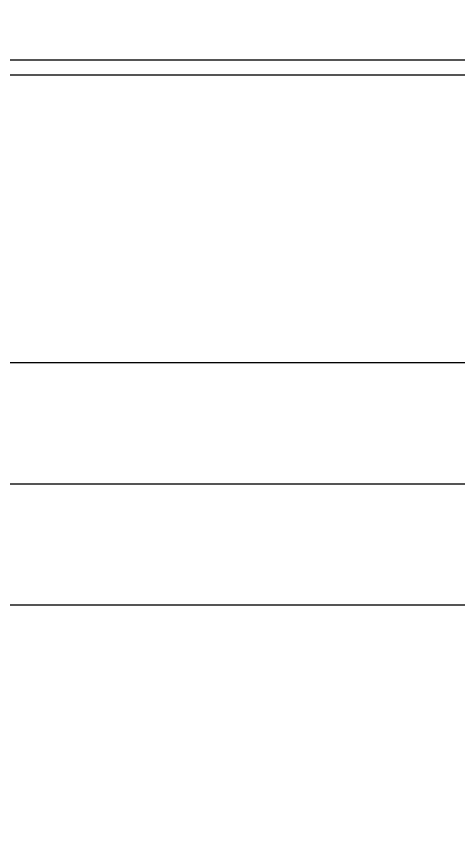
# Model space of a CAD drawing. Header units: millimetres. Extents: x 150937 to 394412, y 327166 to 584759.
# Drawn here: x 192571.7 to 192644.6, y 486795.5 to 486932 of the extents above; entities that cross this region are included whole.
import ezdxf

# ---------------------------------------------------------------- set-up
doc = ezdxf.new("R2010")
doc.units = ezdxf.units.MM

# ---------------------------------------------------------------- blocks, each defined once
blk = doc.blocks.new('C-1 UP RIGHT')
for p, q in [((-225.85, -82), (30, -82)), ((-225.85, -84.5), (30, -84.5)), ((-139.97, -132), (-15, -132)), ((-15, -132), (67.6, -132)), ((-501.68, -152), (120.12, -152)), ((-139.97, -172), (-15, -172)), ((-15, -172), (67.6, -172))]:
    blk.add_line(p, q)
blk = doc.blocks.new('arrow_C')
blk.add_circle((0, 0), 394.36)

msp = doc.modelspace()

# ---------------------------------------------------------------- block references
for name, p in [('arrow_C', (192765.354, 486906.858)), ('C-1 UP RIGHT', (192648.354, 487006.858))]:
    msp.add_blockref(name, p)

doc.saveas('drawing.dxf')
